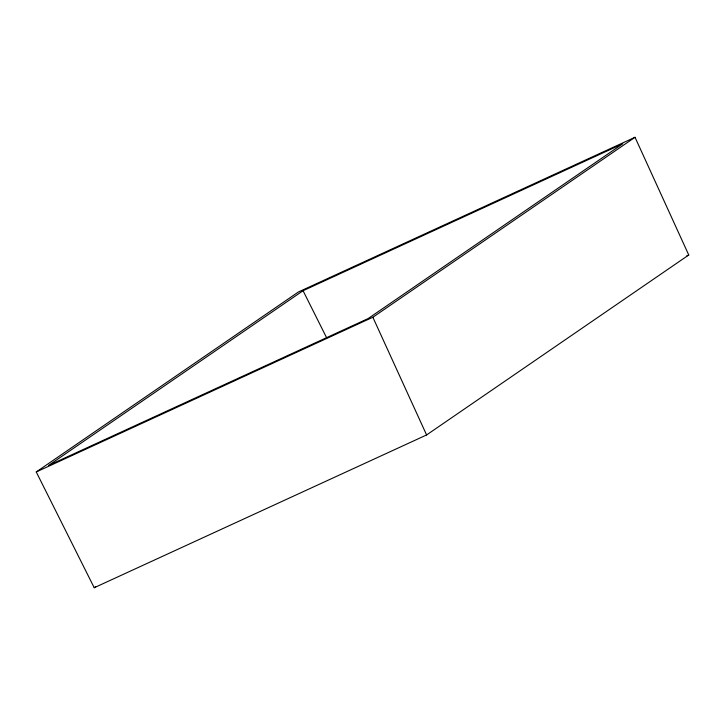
<?xml version="1.0" encoding="UTF-8"?>
<svg xmlns="http://www.w3.org/2000/svg" width="725" height="725" viewBox="0 0 725 725"><rect width="100%" height="100%" fill="white"/><g stroke="black" fill="none" stroke-linecap="round" stroke-linejoin="round"><path stroke-width="1.09" d="M36.25 471.957L298.401 291.985L635.018 137.279L688.75 254.992L426.599 434.955L94.223 587.721L36.25 471.957L372.858 317.251L635.018 137.279M303.059 290.716L48.53 465.45L368.209 318.529L622.73 143.795L303.059 290.716L326.748 338.022M94.223 587.721L96.081 586.434M686.693 255.934L688.75 254.992M372.858 317.251L426.599 434.955"/></g></svg>
